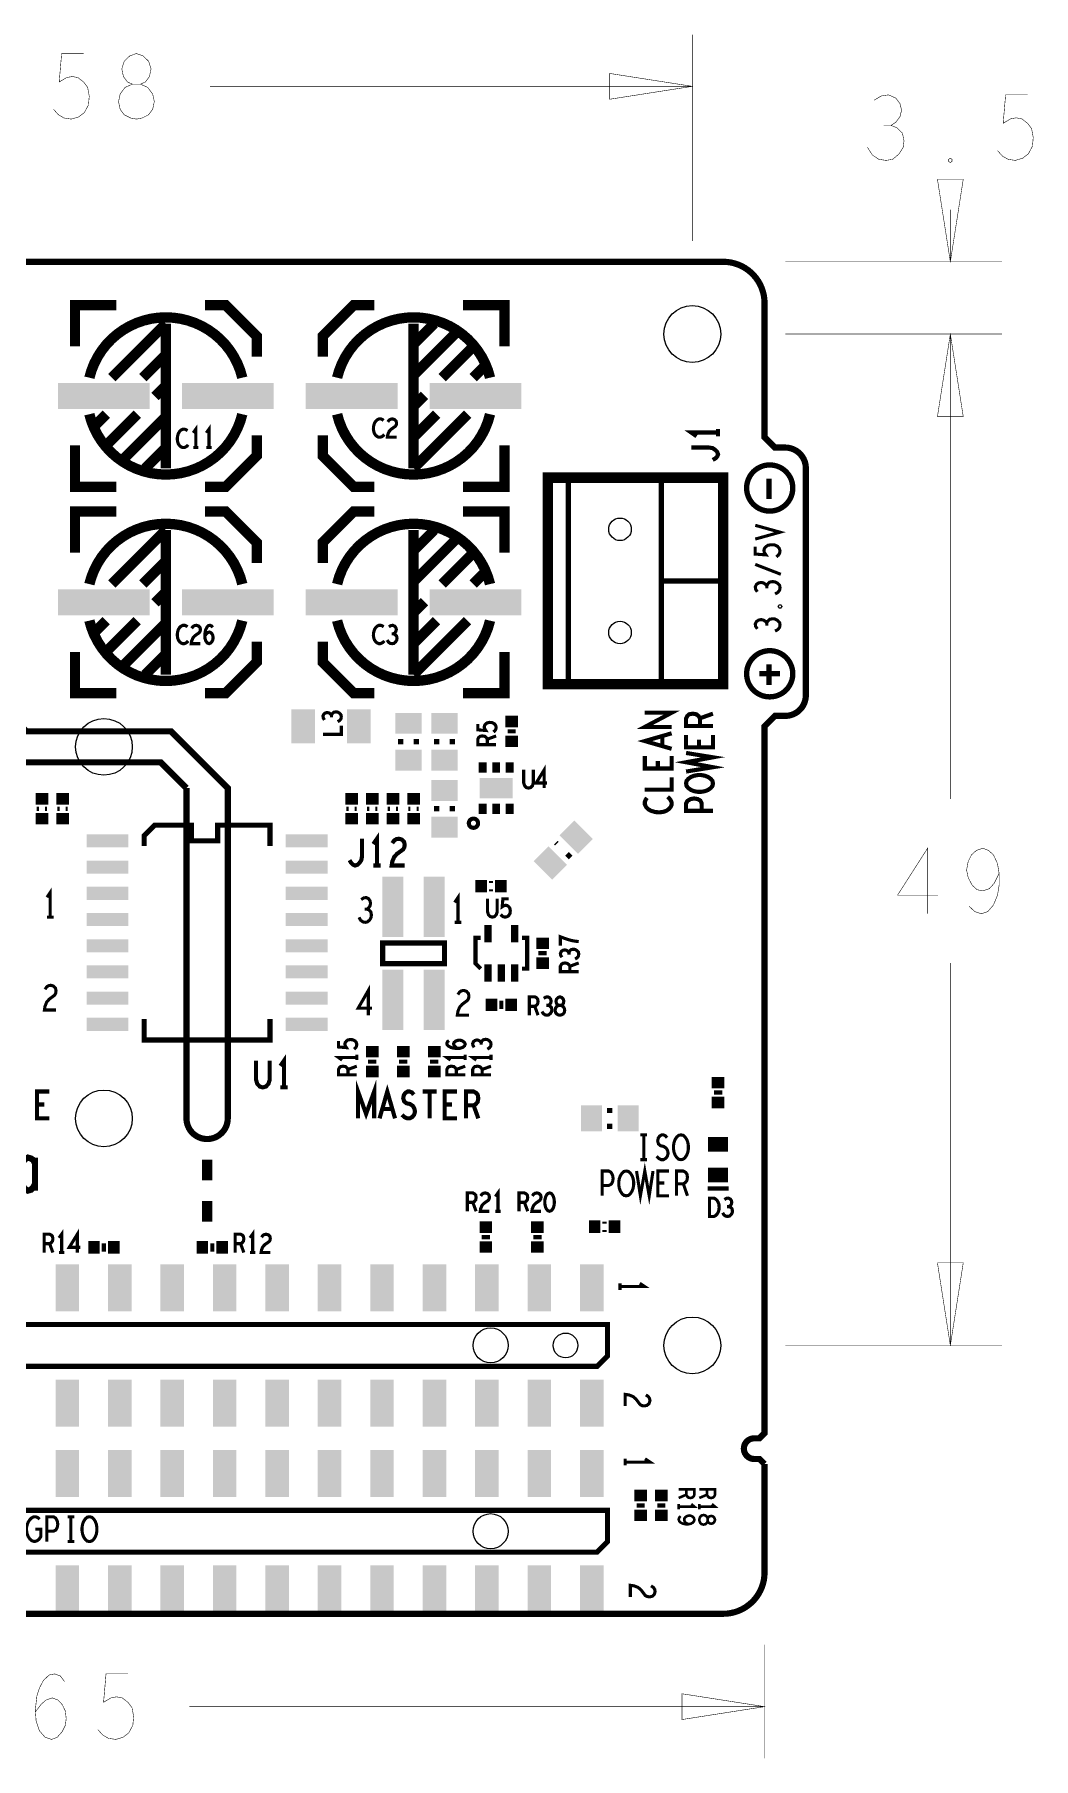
# Model space of a CAD drawing. Extents: x -13.5 to 78, y -7 to 76.5.
# Drawn here: x 29.6 to 78, y -7 to 76.5 of the extents above; entities that cross this region are included whole.
import ezdxf

# ---------------------------------------------------------------- set-up
doc = ezdxf.new("R2010")
doc.units = 0
doc.layers.get('0').update_dxf_attribs({"linetype": 'CONTINUOUS'})
for name, color, linetype in [('BOARD_ART', 7, 'CONTINUOUS'), ('DIMENSION_ART', 2, 'CONTINUOUS'), ('PASTETOP_ART', 1, 'CONTINUOUS'), ('PIADAPTER1-2-1-2_DRL', 4, 'CONTINUOUS'), ('SILK_TOP_ART', 10, 'CONTINUOUS')]:
    doc.layers.add(name, color=color, linetype=linetype)

# ---------------------------------------------------------------- blocks, each defined once
blk = doc.blocks.new('RECTANGLE_11')
blk.add_solid([(0.3048, 0.2794), (0.3048, -0.2794), (-0.3048, 0.2794), (-0.3048, -0.2794)])
blk = doc.blocks.new('RECTANGLE_38')
blk.add_solid([(0.4826, 0.3556), (0.4826, -0.3556), (-0.4826, 0.3556), (-0.4826, -0.3556)])
blk = doc.blocks.new('RECTANGLE_28')
blk.add_solid([(0.8001, 0.4953), (0.8001, -0.4953), (-0.8001, 0.4953), (-0.8001, -0.4953)])
blk = doc.blocks.new('RECTANGLE_33')
blk.add_solid([(0.508, 1.4605), (0.508, -1.4605), (-0.508, 1.4605), (-0.508, -1.4605)])
blk = doc.blocks.new('RECTANGLE_7')
blk.add_solid([(0.5715, 1.143), (0.5715, -1.143), (-0.5715, 1.143), (-0.5715, -1.143)])
blk = doc.blocks.new('RECTANGLE_27')
blk.add_solid([(1.016, 0.3175), (1.016, -0.3175), (-1.016, 0.3175), (-1.016, -0.3175)])
blk = doc.blocks.new('RECTANGLE_36')
blk.add_solid([(2.2225, 0.635), (2.2225, -0.635), (-2.2225, 0.635), (-2.2225, -0.635)])
blk = doc.blocks.new('RECTANGLE_39')
blk.add_solid([(0.1778, 0.4191), (0.1778, -0.4191), (-0.1778, 0.4191), (-0.1778, -0.4191)])
blk = doc.blocks.new('RECTANGLE_34')
blk.add_solid([(0.5715, 0.8255), (0.5715, -0.8255), (-0.5715, 0.8255), (-0.5715, -0.8255)])
blk = doc.blocks.new('RECTANGLE_40')
blk.add_solid([(0.2794, 0.3048), (0.2794, -0.3048), (-0.2794, 0.3048), (-0.2794, -0.3048)])
blk = doc.blocks.new('CUSTOM_29')
for points in [[(-0.808224, 0.089804), (-0.089804, 0.808224), (0.628616, 0.089804), (-0.089804, 0.808224)], [(-0.628616, -0.089804), (-0.808224, 0.089804), (0.808224, -0.089804), (0.628616, 0.089804)], [(0.089804, -0.808224), (-0.628616, -0.089804), (0.089804, -0.808224), (0.808224, -0.089804)]]:
    blk.add_solid(points)
blk = doc.blocks.new('RECTANGLE_31')
blk.add_solid([(0.508, 0.635), (0.508, -0.635), (-0.508, 0.635), (-0.508, -0.635)])
blk = doc.blocks.new('RECTANGLE_30')
blk.add_solid([(0.635, 0.508), (0.635, -0.508), (-0.635, 0.508), (-0.635, -0.508)])
blk = doc.blocks.new('RECTANGLE_37')
blk.add_solid([(0.1905, 0.254), (0.1905, -0.254), (-0.1905, 0.254), (-0.1905, -0.254)])
blk = doc.blocks.new('ROUND_59')
blk.add_circle((0, 0), 0.546)
blk = doc.blocks.new('ROUND_8')
blk.add_circle((0, 0), 0.6)
blk = doc.blocks.new('ROUND_6')
blk.add_circle((0, 0), 0.85)
blk = doc.blocks.new('ROUND_10')
blk.add_circle((0, 0), 1.375)

msp = doc.modelspace()

# ---------------------------------------------------------------- linework, layer by layer
at = {"layer": 'BOARD_ART', "const_width": 0.3}
for points in [[(63, 65.5), (62, 65.5), (3, 65.5), (2, 65.5)], [(65, 60.25), (65, 62.25), (65, 62.5), (65, 63.5)], [(65, 60.5), (65, 57.75), (65, 57), (65.5, 56.5), (66, 56.5)], [(67, 55.5), (67, 44.5)], [(26, 48), (26, 44), (28.75, 41.25), (35.75, 41.25), (37, 40)], [(39, 24), (39, 40), (36.25, 42.75), (29.25, 42.75), (28, 44), (28, 48)], [(66, 43.5), (65.5, 43.5), (65, 43), (65, 16.25), (65, 13.75)], [(37, 40), (37, 24)], [(64.5, 8.5), (64.75, 8.5), (65, 8.75), (65, 11.75), (65, 13.75)], [(65, 7.25), (64.75, 7.5), (64.5, 7.5)], [(65, 2), (65, 3), (65, 7.25)], [(2, 0), (3, 0), (62, 0), (63, 0)]]:
    msp.add_lwpolyline(points, dxfattribs=at)
for points in [[(65, 63.5, 0.4142136), (63, 65.5)], [(67, 55.5, 0.4142136), (66, 56.5)], [(66, 43.5, 0.4142136), (67, 44.5)], [(37, 24, 1), (39, 24)], [(64.5, 8.5, 1), (64.5, 7.5)], [(63, 0, 0.4142136), (65, 2)]]:
    msp.add_lwpolyline(points, format="xyb", dxfattribs=at)
at = {"layer": 'DIMENSION_ART', "const_width": 0.0254}
for points in [[(61.5, 66.5), (61.5, 76.5)], [(30.5591, 72.8886), (30.7952, 72.6241), (31.0708, 72.4654), (31.4252, 72.4125), (31.7796, 72.5183), (32.0551, 72.7299), (32.252, 73.1004), (32.2913, 73.5237), (32.2126, 73.947), (32.0157, 74.2117), (31.7401, 74.4233), (31.4646, 74.4762), (31.189, 74.4233), (30.8347, 74.2117), (30.9528, 75.5875), (32.0157, 75.5875)], [(34.5748, 72.4125), (34.8504, 72.4654), (35.1653, 72.6241), (35.3622, 72.8886), (35.4409, 73.2592), (35.3622, 73.6295), (35.126, 73.947), (34.7716, 74.1059), (34.378, 74.1059), (34.1417, 74.2117), (33.9448, 74.4762), (33.8661, 74.8466), (33.9843, 75.2171), (34.2598, 75.4817), (34.5748, 75.5875), (34.8897, 75.4817), (35.1653, 75.2171), (35.2835, 74.8466), (35.2047, 74.4762), (35.0079, 74.2117), (34.7716, 74.1059), (34.378, 74.1059), (34.0236, 73.947), (33.7874, 73.6295), (33.7087, 73.2592), (33.7874, 72.8886), (33.9843, 72.6241), (34.2992, 72.4654), (34.5748, 72.4125)], [(57.5, 73.375), (61.5, 74), (57.5, 74.625), (57.5, 73.375)], [(38.1371, 74), (61.5, 74)], [(71.126, 72.1059), (71.3622, 72.2646), (71.5591, 72.5291), (71.6378, 72.8466), (71.5591, 73.1642), (71.3622, 73.4287), (71.0079, 73.5875), (70.6536, 73.5346), (70.2992, 73.3229)], [(76.2835, 70.8886), (76.5196, 70.6241), (76.7952, 70.4654), (77.1496, 70.4125), (77.504, 70.5183), (77.7795, 70.7299), (77.9764, 71.1004), (78.0157, 71.5237), (77.937, 71.947), (77.7401, 72.2117), (77.4645, 72.4233), (77.189, 72.4762), (76.9134, 72.4233), (76.5591, 72.2117), (76.6772, 73.5875), (77.7401, 73.5875)], [(69.9843, 71.0475), (70.2204, 70.677), (70.5354, 70.4654), (70.8898, 70.4125), (71.2048, 70.4654), (71.5197, 70.7299), (71.7165, 71.0475), (71.7559, 71.365), (71.6772, 71.7353), (71.4016, 72), (71.126, 72.1059), (70.7716, 72.1059)], [(74, 70.3067), (73.9212, 70.3596), (73.9212, 70.4654), (74, 70.5183), (74.0788, 70.4654), (74.0788, 70.3596), (74, 70.3067)], [(73.375, 69.5), (74, 65.5), (74.625, 69.5), (73.375, 69.5)], [(74, 68.0313), (74, 65.5)], [(66, 65.5), (76.5, 65.5)], [(66, 62), (76.5, 62)], [(66, 62), (76.5, 62)], [(74.625, 58), (74, 62), (73.375, 58), (74.625, 58)], [(74.625, 58), (74, 62), (73.375, 58), (74.625, 58)], [(74, 39.4687), (74, 62)], [(74, 54), (74, 62)], [(72.8976, 33.9125), (72.8976, 37.0875), (71.4409, 34.8121), (73.4095, 34.8121)], [(74.9055, 34.2828), (75.1811, 34.0183), (75.496, 33.9125), (75.811, 34.0183), (76.0866, 34.3357), (76.2835, 34.8121), (76.3622, 35.2883), (76.3622, 35.8704), (76.2835, 36.3466), (76.0866, 36.77), (75.8504, 36.9817), (75.5748, 37.0875), (75.2598, 36.9817), (75.0236, 36.77), (74.8661, 36.4525), (74.7874, 36.0291), (74.8661, 35.6588), (75.063, 35.2883), (75.2992, 35.0766), (75.5748, 35.0237), (75.8897, 35.1295), (76.126, 35.3941), (76.3622, 35.8704)], [(74, 31.5313), (74, 13)], [(73.375, 17), (74, 13), (74.625, 17), (73.375, 17)], [(66, 13), (76.5, 13)], [(65, -1.5), (65, -7)], [(29.6771, -4.7647), (29.9528, -4.3941), (30.189, -4.1825), (30.504, -4.0767), (30.7796, -4.1825), (30.9764, -4.3941), (31.1339, -4.7117), (31.1733, -5.0821), (31.1339, -5.3996), (30.9764, -5.7172), (30.7401, -5.9817), (30.4646, -6.0875), (30.1496, -5.9817), (29.874, -5.6643), (29.7165, -5.1879), (29.6771, -4.6588), (29.7559, -3.9709), (29.874, -3.6004), (30.0708, -3.23), (30.3464, -2.9654), (30.622, -2.9125), (30.8976, -3.0183), (31.0945, -3.2829)], [(32.7087, -5.6114), (32.9448, -5.8759), (33.2204, -6.0346), (33.5748, -6.0875), (33.9292, -5.9817), (34.2047, -5.7701), (34.4016, -5.3996), (34.4409, -4.9763), (34.3622, -4.553), (34.1653, -4.2883), (33.8897, -4.0767), (33.6142, -4.0238), (33.3386, -4.0767), (32.9843, -4.2883), (33.1024, -2.9125), (34.1653, -2.9125)], [(61, -5.125), (65, -4.5), (61, -3.875), (61, -5.125)], [(37.1371, -4.5), (65, -4.5)]]:
    msp.add_lwpolyline(points, dxfattribs=at)
at = {"layer": 'SILK_TOP_ART'}
for points, const_width in [([(33.6, 63.4), (31.6, 63.4), (31.6, 61.4)], 0.5), ([(37.9, 63.4), (38.9, 63.4), (40.4, 61.9), (40.4, 60.9)], 0.5), ([(46.1, 63.4), (45.1, 63.4), (43.6, 61.9), (43.6, 60.9)], 0.5), ([(50.4, 63.4), (52.4, 63.4), (52.4, 61.4)], 0.5), ([(36, 62.5), (33.3849, 59.8849)], 0.5), ([(36, 55.5), (36, 62.5)], 0.5), ([(48, 62.5), (48, 55.5)], 0.5), ([(48, 61.5), (49, 62.5)], 0.5), ([(48, 60), (50, 62)], 0.5), ([(36, 61), (34.8849, 59.8849)], 0.5), ([(49.3849, 59.8849), (50.8, 61.3)], 0.5), ([(50.8849, 59.8849), (51.4, 60.4)], 0.5), ([(36, 59.5), (35.4724, 58.9724)], 0.5), ([(48, 58.5), (48.5276, 59.0276)], 0.5), ([(33.1151, 58.1151), (32.6, 57.6)], 0.5), ([(34.6151, 58.1151), (33.2, 56.7)], 0.5), ([(36, 58), (34, 56)], 0.5), ([(46.5503, 57.8149), (46.4868, 57.8594), (46.4128, 57.889), (46.3281, 57.889), (46.2328, 57.8445), (46.1588, 57.7705), (46.1058, 57.6816), (46.0635, 57.5334), (46.0529, 57.4), (46.0741, 57.2667), (46.1058, 57.1778), (46.1693, 57.0889), (46.2434, 57.0296), (46.3175, 57), (46.3916, 57), (46.4657, 57.0296), (46.5292, 57.0741), (46.5821, 57.1333)], 0.1524), ([(46.7514, 57.7408), (46.8149, 57.8297), (46.889, 57.8742), (46.9737, 57.889), (47.0795, 57.8594), (47.1536, 57.7853), (47.1748, 57.6964), (47.1642, 57.6075), (47.1218, 57.5334), (46.9102, 57.3852), (46.8149, 57.2815), (46.7514, 57.1333), (46.7302, 57), (47.1748, 57)], 0.1524), ([(48, 55.5), (50.6151, 58.1151)], 0.5), ([(48, 57), (49.1151, 58.1151)], 0.5), ([(33.6, 54.6), (31.6, 54.6), (31.6, 56.6)], 0.5), ([(37.0503, 57.3149), (36.9868, 57.3594), (36.9128, 57.389), (36.8281, 57.389), (36.7328, 57.3445), (36.6588, 57.2705), (36.6058, 57.1816), (36.5635, 57.0334), (36.5529, 56.9), (36.5741, 56.7667), (36.6058, 56.6778), (36.6693, 56.5889), (36.7434, 56.5296), (36.8175, 56.5), (36.8916, 56.5), (36.9657, 56.5296), (37.0292, 56.5741), (37.0821, 56.6333)], 0.1524), ([(37.4525, 56.5), (37.4525, 57.389), (37.3255, 57.2112)], 0.1524), ([(37.9, 54.6), (38.9, 54.6), (40.4, 56.1), (40.4, 57.1)], 0.5), ([(38.0875, 56.5), (38.0875, 57.389), (37.9605, 57.2112)], 0.1524), ([(46.1, 54.6), (45.1, 54.6), (43.6, 56.1), (43.6, 57.1)], 0.5), ([(50.4, 54.6), (52.4, 54.6), (52.4, 56.6)], 0.5), ([(62.75, 57.227), (61.45, 57.227), (61.71, 57.047)], 0.2), ([(62.75, 57.047), (62.75, 57.407)], 0.2), ([(36, 56.5), (35, 55.5)], 0.5), ([(37.3255, 56.5), (37.5795, 56.5)], 0.1524), ([(37.9605, 56.5), (38.2145, 56.5)], 0.1524), ([(62.49, 55.9), (62.62, 55.975), (62.7067, 56.065), (62.75, 56.17), (62.7067, 56.29), (62.62, 56.38), (62.49, 56.47), (62.3167, 56.5), (61.45, 56.5)], 0.2), ([(58, 55.0401), (54.4999, 55.0401), (54.4999, 45.0399), (63, 45.0399), (63, 55.0401), (58, 55.0401)], 0.508), ([(55.4999, 55.0401), (55.4999, 45.0399)], 0.2601), ([(56, 55.0401), (60, 55.0401), (60, 45.0399)], 0.2601), ([(65.21, 55), (65.21, 54)], 0.2601), ([(33.6, 53.4), (31.6, 53.4), (31.6, 51.4)], 0.5), ([(37.9, 53.4), (38.9, 53.4), (40.4, 51.9), (40.4, 50.9)], 0.5), ([(46.1, 53.4), (45.1, 53.4), (43.6, 51.9), (43.6, 50.9)], 0.5), ([(50.4, 53.4), (52.4, 53.4), (52.4, 51.4)], 0.5), ([(36, 52.5), (33.3849, 49.8849)], 0.5), ([(36, 45.5), (36, 52.5)], 0.5), ([(48, 52.5), (48, 45.5)], 0.5), ([(48, 51.5), (49, 52.5)], 0.5), ([(64.55, 52.0667), (65.75, 52.4), (64.55, 52.7333)], 0.15), ([(48, 50), (50, 52)], 0.5), ([(65.57, 51.2067), (65.67, 51.2867), (65.73, 51.38), (65.75, 51.5), (65.71, 51.62), (65.63, 51.7133), (65.49, 51.78), (65.33, 51.7933), (65.17, 51.7667), (65.07, 51.7), (64.99, 51.6067), (64.97, 51.5133), (64.99, 51.42), (65.07, 51.3), (64.55, 51.34), (64.55, 51.7)], 0.15), ([(36, 51), (34.8849, 49.8849)], 0.5), ([(49.3849, 49.8849), (50.8, 51.3)], 0.5), ([(50.8849, 49.8849), (51.4, 50.4)], 0.5), ([(63, 50.0399), (60, 50.0399)], 0.2601), ([(65.79, 50.36), (64.55, 50.84)], 0.15), ([(36, 49.5), (35.4724, 48.9724)], 0.5), ([(65.11, 49.7933), (65.05, 49.8733), (64.95, 49.94), (64.83, 49.9667), (64.71, 49.94), (64.61, 49.8733), (64.55, 49.7533), (64.57, 49.6333), (64.65, 49.5133)], 0.15), ([(65.51, 49.4067), (65.65, 49.4867), (65.73, 49.5933), (65.75, 49.7133), (65.73, 49.82), (65.63, 49.9267), (65.51, 49.9933), (65.39, 50.0067), (65.25, 49.98), (65.15, 49.8867), (65.11, 49.7933), (65.11, 49.6733)], 0.15), ([(48, 48.5), (48.5276, 49.0276)], 0.5), ([(65.79, 48.8), (65.77, 48.7733), (65.73, 48.7733), (65.71, 48.8), (65.73, 48.8267), (65.77, 48.8267), (65.79, 48.8)], 0.15), ([(33.1151, 48.1151), (32.6, 47.6)], 0.5), ([(34.6151, 48.1151), (33.2, 46.7)], 0.5), ([(36, 48), (34, 46)], 0.5), ([(37.0503, 47.8149), (36.9868, 47.8594), (36.9128, 47.889), (36.8281, 47.889), (36.7328, 47.8445), (36.6588, 47.7705), (36.6058, 47.6816), (36.5635, 47.5334), (36.5529, 47.4), (36.5741, 47.2667), (36.6058, 47.1778), (36.6693, 47.0889), (36.7434, 47.0296), (36.8175, 47), (36.8916, 47), (36.9657, 47.0296), (37.0292, 47.0741), (37.0821, 47.1333)], 0.1524), ([(37.2514, 47.7408), (37.3149, 47.8297), (37.389, 47.8742), (37.4737, 47.889), (37.5795, 47.8594), (37.6536, 47.7853), (37.6748, 47.6964), (37.6642, 47.6075), (37.6218, 47.5334), (37.4102, 47.3852), (37.3149, 47.2815), (37.2514, 47.1333), (37.2302, 47), (37.6748, 47)], 0.1524), ([(37.8864, 47.3704), (37.9605, 47.4741), (38.024, 47.5334), (38.1087, 47.563), (38.1828, 47.5334), (38.2357, 47.4741), (38.278, 47.3852), (38.2886, 47.2815), (38.278, 47.1926), (38.2357, 47.1037), (38.1722, 47.0296), (38.0981, 47), (38.0134, 47.0296), (37.9393, 47.1185), (37.897, 47.2519), (37.8864, 47.4), (37.9076, 47.5926), (37.9393, 47.6964), (37.9922, 47.8001), (38.0663, 47.8742), (38.1404, 47.889), (38.2145, 47.8594), (38.2674, 47.7853)], 0.1524), ([(46.5503, 47.8149), (46.4868, 47.8594), (46.4128, 47.889), (46.3281, 47.889), (46.2328, 47.8445), (46.1588, 47.7705), (46.1058, 47.6816), (46.0635, 47.5334), (46.0529, 47.4), (46.0741, 47.2667), (46.1058, 47.1778), (46.1693, 47.0889), (46.2434, 47.0296), (46.3175, 47), (46.3916, 47), (46.4657, 47.0296), (46.5292, 47.0741), (46.5821, 47.1333)], 0.1524), ([(47.0266, 47.4741), (47.0901, 47.5186), (47.143, 47.5926), (47.1642, 47.6816), (47.143, 47.7705), (47.0901, 47.8445), (46.9948, 47.889), (46.8996, 47.8742), (46.8043, 47.8149)], 0.1524), ([(48, 45.5), (50.6151, 48.1151)], 0.5), ([(48, 47), (49.1151, 48.1151)], 0.5), ([(65.11, 47.9933), (65.05, 48.0733), (64.95, 48.14), (64.83, 48.1667), (64.71, 48.14), (64.61, 48.0733), (64.55, 47.9533), (64.57, 47.8333), (64.65, 47.7133)], 0.15), ([(65.51, 47.6067), (65.65, 47.6867), (65.73, 47.7933), (65.75, 47.9133), (65.73, 48.02), (65.63, 48.1267), (65.51, 48.1933), (65.39, 48.2067), (65.25, 48.18), (65.15, 48.0867), (65.11, 47.9933), (65.11, 47.8733)], 0.15), ([(33.6, 44.6), (31.6, 44.6), (31.6, 46.6)], 0.5), ([(37.9, 44.6), (38.9, 44.6), (40.4, 46.1), (40.4, 47.1)], 0.5), ([(46.1, 44.6), (45.1, 44.6), (43.6, 46.1), (43.6, 47.1)], 0.5), ([(46.7197, 47.1778), (46.7832, 47.0741), (46.8678, 47.0148), (46.9631, 47), (47.0478, 47.0148), (47.1324, 47.0889), (47.1853, 47.1778), (47.1959, 47.2667), (47.1748, 47.3704), (47.1007, 47.4445), (47.0266, 47.4741), (46.9313, 47.4741)], 0.1524), ([(50.4, 44.6), (52.4, 44.6), (52.4, 46.6)], 0.5), ([(36, 46.5), (35, 45.5)], 0.5), ([(65.21, 46), (65.21, 45)], 0.2601), ([(65.75, 45.54), (64.75, 45.54)], 0.2601), ([(44.0259, 43.5266), (43.9814, 43.5901), (43.9074, 43.643), (43.8184, 43.6642), (43.7295, 43.643), (43.6555, 43.5901), (43.611, 43.4948), (43.6258, 43.3996), (43.6851, 43.3043)], 0.1524), ([(44.3222, 43.2197), (44.4259, 43.2832), (44.4852, 43.3678), (44.5, 43.4631), (44.4852, 43.5478), (44.4111, 43.6324), (44.3222, 43.6853), (44.2333, 43.6959), (44.1296, 43.6748), (44.0555, 43.6007), (44.0259, 43.5266), (44.0259, 43.4313)], 0.1524), ([(60.5, 42.963), (59.2, 42.963), (60.5, 43.653), (59.2, 43.653)], 0.2), ([(62.5, 43.008), (61.2, 43.008), (61.2, 43.383), (61.265, 43.503), (61.3517, 43.578), (61.525, 43.608), (61.6983, 43.578), (61.8067, 43.488), (61.8717, 43.383), (61.8717, 43.008)], 0.2), ([(61.8717, 43.383), (62.5, 43.608)], 0.2), ([(43.611, 42.6058), (44.5, 42.6058), (44.5, 43.0292)], 0.1524), ([(51.8667, 42.7197), (51.9407, 42.7832), (51.9852, 42.8572), (52, 42.9525), (51.9704, 43.0478), (51.9111, 43.1218), (51.8074, 43.1748), (51.6889, 43.1853), (51.5703, 43.1642), (51.4962, 43.1112), (51.437, 43.0372), (51.4222, 42.9631), (51.437, 42.889), (51.4962, 42.7938), (51.111, 42.8255), (51.111, 43.1112)], 0.1524), ([(52, 42.1058), (51.111, 42.1058), (51.111, 42.3704), (51.1555, 42.4551), (51.2147, 42.508), (51.3333, 42.5292), (51.4518, 42.508), (51.5259, 42.4445), (51.5703, 42.3704), (51.5703, 42.1058)], 0.1524), ([(51.5703, 42.3704), (52, 42.5292)], 0.1524), ([(52.95, 42.75), (52.55, 42.75)], 0.2032), ([(60.5, 41.906), (59.2, 42.281), (60.5, 42.656)], 0.2), ([(60.045, 42.521), (60.045, 42.041)], 0.2), ([(62.5, 42.581), (62.5, 41.981), (61.2, 41.981), (61.2, 42.581)], 0.2), ([(47.496, 42.25), (47.242, 42.25)], 0.254), ([(48.258, 42.25), (48.004, 42.25)], 0.254), ([(49.246, 42.25), (48.992, 42.25)], 0.254), ([(50.008, 42.25), (49.754, 42.25)], 0.254), ([(61.2, 40.804), (62.5, 41.014), (61.2, 41.254), (62.5, 41.494), (61.2, 41.704)], 0.2), ([(61.8283, 42.341), (61.8283, 41.981)], 0.2), ([(53.3347, 40.889), (53.3347, 40.2519), (53.377, 40.1185), (53.4617, 40.0296), (53.5675, 40), (53.6733, 40.0296), (53.758, 40.1185), (53.8003, 40.2519), (53.8003, 40.889)], 0.1524), ([(54.3295, 40), (54.3295, 40.889), (53.9379, 40.2519), (54.4671, 40.2519)], 0.1524), ([(60.5, 41.554), (60.5, 40.954), (59.2, 40.954), (59.2, 41.554)], 0.2), ([(59.8283, 41.314), (59.8283, 40.954)], 0.2), ([(59.2, 39.927), (60.5, 39.927), (60.5, 40.527)], 0.2), ([(62.5, 40.227), (62.4783, 40.107), (62.3917, 40.002), (62.2617, 39.912), (62.11, 39.852), (61.9367, 39.822), (61.7633, 39.822), (61.59, 39.852), (61.4383, 39.912), (61.3083, 40.002), (61.2217, 40.107), (61.2, 40.227), (61.2217, 40.347), (61.3083, 40.452), (61.4383, 40.542), (61.59, 40.602), (61.7633, 40.632), (61.9367, 40.632), (62.11, 40.602), (62.2617, 40.542), (62.3917, 40.452), (62.4783, 40.347), (62.5, 40.227)], 0.2), ([(59.3083, 39.53), (59.2433, 39.44), (59.2, 39.335), (59.2, 39.215), (59.265, 39.08), (59.3733, 38.975), (59.5033, 38.9), (59.72, 38.84), (59.915, 38.825), (60.11, 38.855), (60.24, 38.9), (60.37, 38.99), (60.4567, 39.095), (60.5, 39.2), (60.5, 39.305), (60.4567, 39.41), (60.3917, 39.5), (60.305, 39.575)], 0.2), ([(62.5, 38.9), (61.2, 38.9), (61.2, 39.26), (61.265, 39.38), (61.4167, 39.47), (61.59, 39.5), (61.7633, 39.47), (61.8933, 39.395), (61.9584, 39.26), (61.9584, 38.9)], 0.2), ([(29.75, 39), (29.85, 39)], 0.2032), ([(30.15, 39), (30.25, 39)], 0.2032), ([(30.75, 39), (30.85, 39)], 0.2032), ([(31.15, 39), (31.25, 39)], 0.2032), ([(44.75, 39), (44.85, 39)], 0.2032), ([(45.15, 39), (45.25, 39)], 0.2032), ([(45.75, 39), (45.85, 39)], 0.2032), ([(46.15, 39), (46.25, 39)], 0.2032), ([(46.75, 39), (46.85, 39)], 0.2032), ([(47.15, 39), (47.25, 39)], 0.2032), ([(47.75, 39), (47.85, 39)], 0.2032), ([(48.15, 39), (48.25, 39)], 0.2032), ([(48.992, 39), (49.246, 39)], 0.254), ([(49.754, 39), (50.008, 39)], 0.254), ([(34.952, 37.191), (34.952, 37.699), (35.46, 38.207), (37.238, 38.207), (37.238, 37.445), (38.508, 37.445), (38.508, 38.207), (41.048, 38.207), (41.048, 37.191)], 0.254), ([(44.9, 36.51), (44.975, 36.38), (45.065, 36.2933), (45.17, 36.25), (45.29, 36.2933), (45.38, 36.38), (45.47, 36.51), (45.5, 36.6833), (45.5, 37.55)], 0.2), ([(46.227, 36.25), (46.227, 37.55), (46.047, 37.29)], 0.2), ([(46.969, 37.3333), (47.059, 37.4633), (47.164, 37.5283), (47.284, 37.55), (47.434, 37.5067), (47.539, 37.3983), (47.569, 37.2684), (47.554, 37.1383), (47.494, 37.03), (47.194, 36.8133), (47.059, 36.6617), (46.969, 36.445), (46.939, 36.25), (47.569, 36.25)], 0.2), ([(54.8908, 37.3592), (54.9435, 37.3065)], 0.254), ([(55.4296, 36.8204), (55.6092, 36.6408)], 0.254), ([(46.047, 36.25), (46.407, 36.25)], 0.2), ([(30.4, 33.75), (30.4, 34.95), (30.24, 34.71)], 0.15), ([(51.75, 35.4), (51.75, 35.5)], 0.2032), ([(51.75, 35), (51.75, 35.1)], 0.2032), ([(45.7433, 34.14), (45.8233, 34.2), (45.89, 34.3), (45.9167, 34.42), (45.89, 34.54), (45.8233, 34.64), (45.7033, 34.7), (45.5833, 34.68), (45.4633, 34.6)], 0.15), ([(50.15, 33.5), (50.15, 34.7), (49.99, 34.46)], 0.15), ([(51.5847, 34.639), (51.5847, 34.0019), (51.627, 33.8685), (51.7117, 33.7796), (51.8175, 33.75), (51.9233, 33.7796), (52.008, 33.8685), (52.0503, 34.0019), (52.0503, 34.639)], 0.1524), ([(52.2197, 33.8833), (52.2832, 33.8093), (52.3572, 33.7648), (52.4525, 33.75), (52.5478, 33.7796), (52.6218, 33.8389), (52.6748, 33.9426), (52.6853, 34.0611), (52.6642, 34.1797), (52.6112, 34.2538), (52.5372, 34.313), (52.4631, 34.3278), (52.389, 34.313), (52.2938, 34.2538), (52.3255, 34.639), (52.6112, 34.639)], 0.1524), ([(30.24, 33.75), (30.56, 33.75)], 0.15), ([(45.3567, 33.74), (45.4367, 33.6), (45.5433, 33.52), (45.6633, 33.5), (45.77, 33.52), (45.8767, 33.62), (45.9433, 33.74), (45.9567, 33.86), (45.93, 34), (45.8367, 34.1), (45.7433, 34.14), (45.6233, 34.14)], 0.15), ([(49.99, 33.5), (50.31, 33.5)], 0.15), ([(49.5, 31.5), (49.5, 32.5), (46.5, 32.5), (46.5, 31.5), (49.5, 31.5)], 0.254), ([(51.25, 31.25), (51, 31.5), (51, 32.75), (51.25, 32.75)], 0.2), ([(53.25, 32.75), (53.5, 32.75), (53.5, 31.25), (53.25, 31.25)], 0.2), ([(56, 32.5663), (55.8074, 32.5875), (55.6444, 32.6193), (55.4962, 32.6616), (55.3333, 32.7145), (55.111, 32.7992), (55.111, 32.3758)], 0.1524), ([(54.05, 32), (54.45, 32)], 0.2032), ([(55.5259, 32.0266), (55.4814, 32.0901), (55.4074, 32.143), (55.3184, 32.1642), (55.2295, 32.143), (55.1555, 32.0901), (55.111, 31.9948), (55.1258, 31.8996), (55.1851, 31.8043)], 0.1524), ([(55.8222, 31.7197), (55.9259, 31.7832), (55.9852, 31.8678), (56, 31.9631), (55.9852, 32.0478), (55.9111, 32.1324), (55.8222, 32.1853), (55.7333, 32.1959), (55.6296, 32.1748), (55.5555, 32.1007), (55.5259, 32.0266), (55.5259, 31.9313)], 0.1524), ([(56, 31.1058), (55.111, 31.1058), (55.111, 31.3704), (55.1555, 31.4551), (55.2147, 31.508), (55.3333, 31.5292), (55.4518, 31.508), (55.5259, 31.4445), (55.5703, 31.3704), (55.5703, 31.1058)], 0.1524), ([(55.5703, 31.3704), (56, 31.5292)], 0.1524), ([(30.1467, 30.25), (30.2267, 30.37), (30.32, 30.43), (30.4267, 30.45), (30.56, 30.41), (30.6533, 30.31), (30.68, 30.19), (30.6667, 30.07), (30.6133, 29.97), (30.3467, 29.77), (30.2267, 29.63), (30.1467, 29.43), (30.12, 29.25), (30.68, 29.25)], 0.15), ([(45.81, 29), (45.81, 30.2), (45.3167, 29.34), (45.9833, 29.34)], 0.15), ([(50.1467, 30), (50.2267, 30.12), (50.32, 30.18), (50.4267, 30.2), (50.56, 30.16), (50.6533, 30.06), (50.68, 29.94), (50.6667, 29.82), (50.6133, 29.72), (50.3467, 29.52), (50.2267, 29.38), (50.1467, 29.18), (50.12, 29), (50.68, 29)], 0.15), ([(52.25, 29.3), (52.25, 29.7)], 0.2032), ([(53.6058, 29), (53.6058, 29.889), (53.8704, 29.889), (53.9551, 29.8445), (54.008, 29.7853), (54.0292, 29.6667), (54.008, 29.5482), (53.9445, 29.4741), (53.8704, 29.4297), (53.6058, 29.4297)], 0.1524), ([(53.8704, 29.4297), (54.0292, 29)], 0.1524), ([(54.2197, 29.1778), (54.2832, 29.0741), (54.3678, 29.0148), (54.4631, 29), (54.5478, 29.0148), (54.6324, 29.0889), (54.6853, 29.1778), (54.6959, 29.2667), (54.6748, 29.3704), (54.6007, 29.4445), (54.5266, 29.4741), (54.4313, 29.4741)], 0.1524), ([(54.5266, 29.4741), (54.5901, 29.5186), (54.643, 29.5926), (54.6642, 29.6816), (54.643, 29.7705), (54.5901, 29.8445), (54.4948, 29.889), (54.3996, 29.8742), (54.3043, 29.8149)], 0.1524), ([(55.0875, 29), (55.1616, 29.0148), (55.2462, 29.0593), (55.2992, 29.1333), (55.3203, 29.2371), (55.2992, 29.3408), (55.2357, 29.4297), (55.1404, 29.4741), (55.0346, 29.4741), (54.9711, 29.5038), (54.9182, 29.5778), (54.897, 29.6816), (54.9288, 29.7853), (55.0028, 29.8594), (55.0875, 29.889), (55.1722, 29.8594), (55.2462, 29.7853), (55.278, 29.6816), (55.2568, 29.5778), (55.2039, 29.5038), (55.1404, 29.4741), (55.0346, 29.4741), (54.9393, 29.4297), (54.8758, 29.3408), (54.8547, 29.2371), (54.8758, 29.1333), (54.9288, 29.0593), (55.0134, 29.0148), (55.0875, 29)], 0.1524), ([(34.952, 28.809), (34.952, 27.793), (41.048, 27.793), (41.048, 28.809)], 0.254), ([(45.1167, 27.3547), (45.1907, 27.4182), (45.2352, 27.4922), (45.25, 27.5875), (45.2204, 27.6828), (45.1611, 27.7568), (45.0574, 27.8098), (44.9389, 27.8203), (44.8203, 27.7992), (44.7462, 27.7462), (44.687, 27.6722), (44.6722, 27.5981), (44.687, 27.524), (44.7462, 27.4288), (44.361, 27.4605), (44.361, 27.7462)], 0.1524), ([(50.1296, 27.3864), (50.0259, 27.4605), (49.9666, 27.524), (49.937, 27.6087), (49.9666, 27.6828), (50.0259, 27.7357), (50.1148, 27.778), (50.2185, 27.7886), (50.3074, 27.778), (50.3963, 27.7357), (50.4704, 27.6722), (50.5, 27.5981), (50.4704, 27.5134), (50.3815, 27.4393), (50.2481, 27.397), (50.1, 27.3864), (49.9074, 27.4076), (49.8036, 27.4393), (49.6999, 27.4922), (49.6258, 27.5663), (49.611, 27.6404), (49.6406, 27.7145), (49.7147, 27.7674)], 0.1524), ([(51.2759, 27.6616), (51.2314, 27.7251), (51.1574, 27.778), (51.0684, 27.7992), (50.9795, 27.778), (50.9055, 27.7251), (50.861, 27.6298), (50.8758, 27.5346), (50.9351, 27.4393)], 0.1524), ([(51.5722, 27.3547), (51.6759, 27.4182), (51.7352, 27.5028), (51.75, 27.5981), (51.7352, 27.6828), (51.6611, 27.7674), (51.5722, 27.8203), (51.4833, 27.8309), (51.3796, 27.8098), (51.3055, 27.7357), (51.2759, 27.6616), (51.2759, 27.5663)], 0.1524), ([(40.37, 26.8), (40.37, 25.8683), (40.43, 25.6733), (40.55, 25.5433), (40.7, 25.5), (40.85, 25.5433), (40.97, 25.6733), (41.03, 25.8683), (41.03, 26.8)], 0.2), ([(41.727, 25.5), (41.727, 26.8), (41.547, 26.54)], 0.2), ([(45.25, 26.9525), (44.361, 26.9525), (44.5388, 26.8255)], 0.1524), ([(45.25, 26.8255), (45.25, 27.0795)], 0.1524), ([(46.2, 26.75), (45.8, 26.75)], 0.2032), ([(47.3, 26.75), (47.7, 26.75)], 0.2032), ([(48.8, 26.75), (49.2, 26.75)], 0.2032), ([(50.5, 26.9525), (49.611, 26.9525), (49.7888, 26.8255)], 0.1524), ([(50.5, 26.8255), (50.5, 27.0795)], 0.1524), ([(51.75, 26.9525), (50.861, 26.9525), (51.0388, 26.8255)], 0.1524), ([(51.75, 26.8255), (51.75, 27.0795)], 0.1524), ([(45.25, 26.1058), (44.361, 26.1058), (44.361, 26.3704), (44.4055, 26.4551), (44.4647, 26.508), (44.5833, 26.5292), (44.7018, 26.508), (44.7759, 26.4445), (44.8203, 26.3704), (44.8203, 26.1058)], 0.1524), ([(44.8203, 26.3704), (45.25, 26.5292)], 0.1524), ([(50.5, 26.1058), (49.611, 26.1058), (49.611, 26.3704), (49.6555, 26.4551), (49.7147, 26.508), (49.8333, 26.5292), (49.9518, 26.508), (50.0259, 26.4445), (50.0703, 26.3704), (50.0703, 26.1058)], 0.1524), ([(50.0703, 26.3704), (50.5, 26.5292)], 0.1524), ([(51.75, 26.1058), (50.861, 26.1058), (50.861, 26.3704), (50.9055, 26.4551), (50.9647, 26.508), (51.0833, 26.5292), (51.2018, 26.508), (51.2759, 26.4445), (51.3203, 26.3704), (51.3203, 26.1058)], 0.1524), ([(51.3203, 26.3704), (51.75, 26.5292)], 0.1524), ([(30.358, 24), (29.758, 24), (29.758, 25.3), (30.358, 25.3)], 0.2), ([(41.547, 25.5), (41.907, 25.5)], 0.2), ([(45.31, 24), (45.31, 25.3), (45.7, 24.2167), (46.09, 25.3), (46.09, 24)], 0.2), ([(46.352, 24), (46.727, 25.3), (47.102, 24)], 0.2), ([(47.439, 24.1733), (47.559, 24.065), (47.694, 24), (47.814, 24), (47.934, 24.065), (48.024, 24.1733), (48.069, 24.325), (48.039, 24.4766), (47.964, 24.6067), (47.829, 24.6933), (47.649, 24.7367), (47.544, 24.8233), (47.499, 24.975), (47.529, 25.1267), (47.604, 25.235), (47.709, 25.3), (47.814, 25.3), (47.919, 25.2567), (48.009, 25.1483)], 0.2), ([(48.436, 25.3), (49.126, 25.3)], 0.2), ([(48.781, 25.3), (48.781, 24)], 0.2), ([(50.108, 24), (49.508, 24), (49.508, 25.3), (50.108, 25.3)], 0.2), ([(50.535, 24), (50.535, 25.3), (50.91, 25.3), (51.03, 25.235), (51.105, 25.1483), (51.135, 24.975), (51.105, 24.8017), (51.015, 24.6933), (50.91, 24.6283), (50.535, 24.6283)], 0.2), ([(62.55, 25.25), (62.95, 25.25)], 0.2032), ([(30.118, 24.6717), (29.758, 24.6717)], 0.2), ([(46.967, 24.455), (46.487, 24.455)], 0.2), ([(49.868, 24.6717), (49.508, 24.6717)], 0.2), ([(50.91, 24.6283), (51.135, 24)], 0.2), ([(57.5, 24.508), (57.5, 24.254)], 0.254), ([(57.5, 23.746), (57.5, 23.492)], 0.254), ([(58.99, 23.2), (59.31, 23.2)], 0.15), ([(59.15, 23.2), (59.15, 22)], 0.15), ([(59.77, 22.16), (59.8767, 22.06), (59.9967, 22), (60.1033, 22), (60.21, 22.06), (60.29, 22.16), (60.33, 22.3), (60.3033, 22.44), (60.2367, 22.56), (60.1167, 22.64), (59.9567, 22.68), (59.8633, 22.76), (59.8233, 22.9), (59.85, 23.04), (59.9167, 23.14), (60.01, 23.2), (60.1033, 23.2), (60.1967, 23.16), (60.2767, 23.06)], 0.15), ([(60.95, 22), (60.8433, 22.02), (60.75, 22.1), (60.67, 22.22), (60.6167, 22.36), (60.59, 22.52), (60.59, 22.68), (60.6167, 22.84), (60.67, 22.98), (60.75, 23.1), (60.8433, 23.18), (60.95, 23.2), (61.0567, 23.18), (61.15, 23.1), (61.23, 22.98), (61.2833, 22.84), (61.31, 22.68), (61.31, 22.52), (61.2833, 22.36), (61.23, 22.22), (61.15, 22.1), (61.0567, 22.02), (60.95, 22)], 0.15), ([(29.66, 21.82), (29.58, 21.98), (29.46, 22.06), (29.32, 22.1), (29.18, 22.02), (29.06, 21.86), (28.98, 21.62), (28.94, 21.3), (28.98, 20.98), (29.06, 20.7399), (29.18, 20.58), (29.32, 20.5), (29.46, 20.54), (29.58, 20.66), (29.66, 20.8199)], 0.3), ([(29.66, 20.5), (29.66, 22.1)], 0.3), ([(38, 21), (38, 22)], 0.5), ([(58.8, 21.45), (58.9867, 20.25), (59.2, 21.45), (59.4133, 20.25), (59.6, 21.45)], 0.15), ([(58.99, 22), (59.31, 22)], 0.15), ([(57.1333, 20.25), (57.1333, 21.45), (57.4533, 21.45), (57.56, 21.39), (57.64, 21.25), (57.6667, 21.09), (57.64, 20.93), (57.5733, 20.81), (57.4533, 20.75), (57.1333, 20.75)], 0.15), ([(58.3, 20.25), (58.1933, 20.27), (58.1, 20.35), (58.02, 20.47), (57.9667, 20.61), (57.94, 20.77), (57.94, 20.93), (57.9667, 21.09), (58.02, 21.23), (58.1, 21.35), (58.1933, 21.43), (58.3, 21.45), (58.4067, 21.43), (58.5, 21.35), (58.58, 21.23), (58.6333, 21.09), (58.66, 20.93), (58.66, 20.77), (58.6333, 20.61), (58.58, 20.47), (58.5, 20.35), (58.4067, 20.27), (58.3, 20.25)], 0.15), ([(60.3667, 20.25), (59.8333, 20.25), (59.8333, 21.45), (60.3667, 21.45)], 0.15), ([(60.1533, 20.87), (59.8333, 20.87)], 0.15), ([(60.7333, 20.25), (60.7333, 21.45), (61.0667, 21.45), (61.1733, 21.39), (61.24, 21.31), (61.2667, 21.15), (61.24, 20.99), (61.16, 20.89), (61.0667, 20.83), (60.7333, 20.83)], 0.15), ([(61.0667, 20.83), (61.2667, 20.25)], 0.15), ([(38, 19), (38, 20)], 0.5), ([(50.6058, 19.5), (50.6058, 20.389), (50.8704, 20.389), (50.9551, 20.3445), (51.008, 20.2853), (51.0292, 20.1667), (51.008, 20.0482), (50.9445, 19.9741), (50.8704, 19.9297), (50.6058, 19.9297)], 0.1524), ([(51.2514, 20.2408), (51.3149, 20.3297), (51.389, 20.3742), (51.4737, 20.389), (51.5795, 20.3594), (51.6536, 20.2853), (51.6748, 20.1964), (51.6642, 20.1075), (51.6218, 20.0334), (51.4102, 19.8852), (51.3149, 19.7815), (51.2514, 19.6333), (51.2302, 19.5), (51.6748, 19.5)], 0.1524), ([(52.0875, 19.5), (52.0875, 20.389), (51.9605, 20.2112)], 0.1524), ([(53.1058, 19.5), (53.1058, 20.389), (53.3704, 20.389), (53.4551, 20.3445), (53.508, 20.2853), (53.5292, 20.1667), (53.508, 20.0482), (53.4445, 19.9741), (53.3704, 19.9297), (53.1058, 19.9297)], 0.1524), ([(53.7514, 20.2408), (53.8149, 20.3297), (53.889, 20.3742), (53.9737, 20.389), (54.0795, 20.3594), (54.1536, 20.2853), (54.1748, 20.1964), (54.1642, 20.1075), (54.1218, 20.0334), (53.9102, 19.8852), (53.8149, 19.7815), (53.7514, 19.6333), (53.7302, 19.5), (54.1748, 19.5)], 0.1524), ([(54.5875, 20.389), (54.5028, 20.3594), (54.4393, 20.2853), (54.397, 20.1964), (54.3652, 20.0778), (54.3547, 19.9445), (54.3652, 19.8111), (54.397, 19.6926), (54.4393, 19.6037), (54.5028, 19.5296), (54.5875, 19.5), (54.6722, 19.5296), (54.7357, 19.6037), (54.778, 19.6926), (54.8098, 19.8111), (54.8203, 19.9445), (54.8098, 20.0778), (54.778, 20.1964), (54.7357, 20.2853), (54.6722, 20.3594), (54.5875, 20.389)], 0.1524), ([(63.258, 20.603), (62.242, 20.603)], 0.2032), ([(62.3347, 19.25), (62.3347, 20.139), (62.5463, 20.139), (62.631, 20.0945), (62.6945, 20.0353), (62.7474, 19.9464), (62.7898, 19.8426), (62.8003, 19.6945), (62.7898, 19.5463), (62.7474, 19.4426), (62.6945, 19.3537), (62.631, 19.2944), (62.5463, 19.25), (62.3347, 19.25)], 0.1524), ([(63.2766, 19.7241), (63.3401, 19.7686), (63.393, 19.8426), (63.4142, 19.9316), (63.393, 20.0205), (63.3401, 20.0945), (63.2448, 20.139), (63.1496, 20.1242), (63.0543, 20.0649)], 0.1524), ([(50.8704, 19.9297), (51.0292, 19.5)], 0.1524), ([(51.9605, 19.5), (52.2145, 19.5)], 0.1524), ([(53.3704, 19.9297), (53.5292, 19.5)], 0.1524), ([(62.9697, 19.4278), (63.0332, 19.3241), (63.1178, 19.2648), (63.2131, 19.25), (63.2978, 19.2648), (63.3824, 19.3389), (63.4353, 19.4278), (63.4459, 19.5167), (63.4248, 19.6204), (63.3507, 19.6945), (63.2766, 19.7241), (63.1813, 19.7241)], 0.1524), ([(30.1058, 17.5), (30.1058, 18.389), (30.3704, 18.389), (30.4551, 18.3445), (30.508, 18.2853), (30.5292, 18.1667), (30.508, 18.0482), (30.4445, 17.9741), (30.3704, 17.9297), (30.1058, 17.9297)], 0.1524), ([(30.9525, 17.5), (30.9525, 18.389), (30.8255, 18.2112)], 0.1524), ([(31.7145, 17.5), (31.7145, 18.389), (31.3229, 17.7519), (31.8521, 17.7519)], 0.1524), ([(39.3558, 17.5), (39.3558, 18.389), (39.6204, 18.389), (39.7051, 18.3445), (39.758, 18.2853), (39.7792, 18.1667), (39.758, 18.0482), (39.6945, 17.9741), (39.6204, 17.9297), (39.3558, 17.9297)], 0.1524), ([(40.2025, 17.5), (40.2025, 18.389), (40.0755, 18.2112)], 0.1524), ([(40.6364, 18.2408), (40.6999, 18.3297), (40.774, 18.3742), (40.8587, 18.389), (40.9645, 18.3594), (41.0386, 18.2853), (41.0598, 18.1964), (41.0492, 18.1075), (41.0068, 18.0334), (40.7952, 17.8852), (40.6999, 17.7815), (40.6364, 17.6333), (40.6152, 17.5), (41.0598, 17.5)], 0.1524), ([(57.25, 19), (57.25, 18.9)], 0.2032), ([(57.25, 18.6), (57.25, 18.5)], 0.2032), ([(30.3704, 17.9297), (30.5292, 17.5)], 0.1524), ([(30.8255, 17.5), (31.0795, 17.5)], 0.1524), ([(33, 17.95), (33, 17.55)], 0.2032), ([(38.25, 17.55), (38.25, 17.95)], 0.2032), ([(39.6204, 17.9297), (39.7792, 17.5)], 0.1524), ([(40.0755, 17.5), (40.3295, 17.5)], 0.1524), ([(51.7, 18.25), (51.3, 18.25)], 0.2032), ([(54.2, 18.25), (53.8, 18.25)], 0.2032), ([(58, 15.85), (59.2, 15.85), (58.96, 16.01)], 0.15), ([(58, 16.01), (58, 15.69)], 0.15), ([(7.608, 14.016), (7.608, 11.984), (56.884, 11.984), (57.392, 12.492), (57.392, 14.016), (7.608, 14.016)], 0.254), ([(59.25, 10.6033), (59.37, 10.5233), (59.43, 10.43), (59.45, 10.3233), (59.41, 10.19), (59.31, 10.0967), (59.19, 10.07), (59.07, 10.0833), (58.97, 10.1367), (58.77, 10.4033), (58.63, 10.5233), (58.43, 10.6033), (58.25, 10.63), (58.25, 10.07)], 0.15), ([(58.25, 7.35), (59.45, 7.35), (59.21, 7.51)], 0.15), ([(58.25, 7.51), (58.25, 7.19)], 0.15), ([(60.841, 6.0332), (61.603, 6.0332), (61.603, 5.7686), (61.5649, 5.6839), (61.5141, 5.631), (61.4125, 5.6098), (61.3109, 5.631), (61.2474, 5.6945), (61.2093, 5.7686), (61.2093, 6.0332)], 0.127), ([(61.841, 6.0332), (62.603, 6.0332), (62.603, 5.7686), (62.5649, 5.6839), (62.5141, 5.631), (62.4125, 5.6098), (62.3109, 5.631), (62.2474, 5.6945), (62.2093, 5.7686), (62.2093, 6.0332)], 0.127), ([(7.608, 5.016), (7.608, 2.984), (56.884, 2.984), (57.392, 3.492), (57.392, 5.016), (7.608, 5.016)], 0.254), ([(59.2, 5.25), (58.8, 5.25)], 0.2032), ([(60.2, 5.25), (59.8, 5.25)], 0.2032), ([(61.2093, 5.7686), (60.841, 5.6098)], 0.127), ([(60.841, 5.1865), (61.603, 5.1865), (61.4506, 5.3135)], 0.127), ([(60.841, 5.3135), (60.841, 5.0595)], 0.127), ([(62.2093, 5.7686), (61.841, 5.6098)], 0.127), ([(61.841, 5.1865), (62.603, 5.1865), (62.4506, 5.3135)], 0.127), ([(61.841, 5.3135), (61.841, 5.0595)], 0.127), ([(29.68, 4.1), (29.9467, 4.1), (29.9467, 3.74), (29.8667, 3.62), (29.7733, 3.54), (29.64, 3.5), (29.5067, 3.54), (29.4133, 3.62), (29.3333, 3.74), (29.28, 3.88), (29.2533, 4.04), (29.2533, 4.18), (29.28, 4.3), (29.3333, 4.44), (29.4133, 4.56), (29.4933, 4.64), (29.6, 4.7), (29.6933, 4.7), (29.8, 4.66), (29.88, 4.58)], 0.15), ([(30.2333, 3.5), (30.2333, 4.7), (30.5533, 4.7), (30.66, 4.64), (30.74, 4.5), (30.7667, 4.34), (30.74, 4.18), (30.6733, 4.06), (30.5533, 4), (30.2333, 4)], 0.15), ([(31.24, 4.7), (31.56, 4.7)], 0.15), ([(31.4, 4.7), (31.4, 3.5)], 0.15), ([(32.3, 3.5), (32.1933, 3.52), (32.1, 3.6), (32.02, 3.72), (31.9667, 3.86), (31.94, 4.02), (31.94, 4.18), (31.9667, 4.34), (32.02, 4.48), (32.1, 4.6), (32.1933, 4.68), (32.3, 4.7), (32.4067, 4.68), (32.5, 4.6), (32.58, 4.48), (32.6333, 4.34), (32.66, 4.18), (32.66, 4.02), (32.6333, 3.86), (32.58, 3.72), (32.5, 3.6), (32.4067, 3.52), (32.3, 3.5)], 0.15), ([(60.9299, 4.7314), (60.8664, 4.6573), (60.841, 4.5727), (60.8664, 4.488), (60.9426, 4.4139), (61.0569, 4.361), (61.1712, 4.3398), (61.3109, 4.3398), (61.4252, 4.361), (61.5268, 4.4139), (61.5776, 4.4774), (61.603, 4.5515), (61.5776, 4.6362), (61.5268, 4.6997), (61.4506, 4.742), (61.349, 4.7632), (61.2601, 4.742), (61.1712, 4.6891), (61.1204, 4.6256), (61.1077, 4.5515), (61.1331, 4.4668), (61.1966, 4.4033), (61.3109, 4.3398)], 0.127), ([(61.841, 4.5515), (61.8537, 4.4774), (61.8918, 4.3928), (61.9553, 4.3398), (62.0442, 4.3187), (62.1331, 4.3398), (62.2093, 4.4033), (62.2474, 4.4986), (62.2474, 4.6044), (62.2728, 4.6679), (62.3363, 4.7208), (62.4252, 4.742), (62.5141, 4.7102), (62.5776, 4.6362), (62.603, 4.5515), (62.5776, 4.4668), (62.5141, 4.3928), (62.4252, 4.361), (62.3363, 4.3822), (62.2728, 4.4351), (62.2474, 4.4986), (62.2474, 4.6044), (62.2093, 4.6997), (62.1331, 4.7632), (62.0442, 4.7843), (61.9553, 4.7632), (61.8918, 4.7102), (61.8537, 4.6256), (61.841, 4.5515)], 0.127), ([(31.24, 3.5), (31.56, 3.5)], 0.15), ([(59.5, 1.3533), (59.62, 1.2733), (59.68, 1.18), (59.7, 1.0733), (59.66, 0.94), (59.56, 0.8467), (59.44, 0.82), (59.32, 0.8333), (59.22, 0.8867), (59.02, 1.1533), (58.88, 1.2733), (58.68, 1.3533), (58.5, 1.38), (58.5, 0.82)], 0.15)]:
    msp.add_lwpolyline(points, dxfattribs=dict(at, const_width=const_width))
at = {"layer": 'SILK_TOP_ART', "const_width": 0.5}
for points in [[(36, 62.8079, 0.3470716), (32.2963, 59.8849)], [(39.7037, 59.8849, 0.3470716), (36, 62.8079)], [(48, 62.8079, 0.3470716), (44.2963, 59.8849)], [(51.7037, 59.8849, 0.3470716), (48, 62.8079)], [(32.2963, 58.1151, 0.3470716), (36, 55.1921)], [(36, 55.1921, 0.3470716), (39.7037, 58.1151)], [(44.2963, 58.1151, 0.3470716), (48, 55.1921)], [(48, 55.1921, 0.3470716), (51.7037, 58.1151)], [(36, 52.8079, 0.3470716), (32.2963, 49.8849)], [(39.7037, 49.8849, 0.3470716), (36, 52.8079)], [(48, 52.8079, 0.3470716), (44.2963, 49.8849)], [(51.7037, 49.8849, 0.3470716), (48, 52.8079)], [(32.2963, 48.1151, 0.3470716), (36, 45.1921)], [(36, 45.1921, 0.3470716), (39.7037, 48.1151)], [(44.2963, 48.1151, 0.3470716), (48, 45.1921)], [(48, 45.1921, 0.3470716), (51.7037, 48.1151)]]:
    msp.add_lwpolyline(points, format="xyb", dxfattribs=at)
at = {"layer": 'SILK_TOP_ART'}
for points, const_width in [([(64.1321, 54.54, 1), (66.3681, 54.54, 1)], 0.2601), ([(64.1321, 45.54, 1), (66.3681, 45.54, 1)], 0.2601), ([(50.6764, 38.3, 1), (51.1236, 38.3, 1)], 0.2)]:
    msp.add_lwpolyline(points, format="xyb", close=True, dxfattribs=dict(at, const_width=const_width))

# ---------------------------------------------------------------- block references
at = {"layer": 'PASTETOP_ART'}
for name, p in [('RECTANGLE_36', (33, 59)), ('RECTANGLE_36', (39, 59)), ('RECTANGLE_36', (45, 59)), ('RECTANGLE_36', (51, 59)), ('RECTANGLE_36', (33, 49)), ('RECTANGLE_36', (39, 49)), ('RECTANGLE_36', (45, 49)), ('RECTANGLE_36', (51, 49)), ('RECTANGLE_34', (42.65, 43)), ('RECTANGLE_34', (45.35, 43)), ('RECTANGLE_30', (47.75, 43.139)), ('RECTANGLE_30', (49.5, 43.139)), ('RECTANGLE_11', (52.75, 43.23)), ('RECTANGLE_30', (47.75, 41.361)), ('RECTANGLE_30', (49.5, 41.361)), ('RECTANGLE_11', (52.75, 42.27)), ('RECTANGLE_37', (51.35, 41)), ('RECTANGLE_37', (52, 41)), ('RECTANGLE_37', (52.65, 41)), ('RECTANGLE_30', (49.5, 39.889)), ('RECTANGLE_28', (52, 40)), ('RECTANGLE_11', (30, 39.48)), ('RECTANGLE_11', (31, 39.48)), ('RECTANGLE_11', (45, 39.48)), ('RECTANGLE_11', (46, 39.48)), ('RECTANGLE_11', (47, 39.48)), ('RECTANGLE_11', (48, 39.48)), ('RECTANGLE_11', (30, 38.52)), ('RECTANGLE_11', (31, 38.52)), ('RECTANGLE_11', (45, 38.52)), ('RECTANGLE_11', (46, 38.52)), ('RECTANGLE_11', (47, 38.52)), ('RECTANGLE_11', (48, 38.52)), ('RECTANGLE_30', (49.5, 38.111)), ('RECTANGLE_37', (51.35, 39)), ('RECTANGLE_37', (52, 39)), ('RECTANGLE_37', (52.65, 39)), ('CUSTOM_29', (55.8786, 37.6286)), ('RECTANGLE_27', (33.174, 37.445)), ('RECTANGLE_27', (42.826, 37.445)), ('CUSTOM_29', (54.6214, 36.3714)), ('RECTANGLE_27', (33.174, 36.175)), ('RECTANGLE_27', (42.826, 36.175)), ('RECTANGLE_27', (33.174, 34.905)), ('RECTANGLE_27', (42.826, 34.905)), ('RECTANGLE_33', (47, 34.25)), ('RECTANGLE_33', (49, 34.25)), ('RECTANGLE_40', (51.27, 35.25)), ('RECTANGLE_40', (52.23, 35.25)), ('RECTANGLE_27', (33.174, 33.635)), ('RECTANGLE_27', (42.826, 33.635)), ('RECTANGLE_27', (33.174, 32.365)), ('RECTANGLE_27', (42.826, 32.365)), ('RECTANGLE_39', (51.6, 32.95)), ('RECTANGLE_39', (52.9, 32.95)), ('RECTANGLE_11', (54.25, 32.48)), ('RECTANGLE_11', (54.25, 31.52)), ('RECTANGLE_27', (33.174, 31.095)), ('RECTANGLE_27', (42.826, 31.095)), ('RECTANGLE_33', (47, 29.75)), ('RECTANGLE_33', (49, 29.75)), ('RECTANGLE_39', (51.6, 31.05)), ('RECTANGLE_39', (52.25, 31.05)), ('RECTANGLE_39', (52.9, 31.05)), ('RECTANGLE_27', (33.174, 29.825)), ('RECTANGLE_27', (42.826, 29.825)), ('RECTANGLE_40', (51.77, 29.5)), ('RECTANGLE_40', (52.73, 29.5)), ('RECTANGLE_27', (33.174, 28.555)), ('RECTANGLE_27', (42.826, 28.555)), ('RECTANGLE_11', (46, 27.23)), ('RECTANGLE_11', (47.5, 27.23)), ('RECTANGLE_11', (49, 27.23)), ('RECTANGLE_11', (46, 26.27)), ('RECTANGLE_11', (47.5, 26.27)), ('RECTANGLE_11', (49, 26.27)), ('RECTANGLE_11', (62.75, 25.73)), ('RECTANGLE_31', (56.611, 24)), ('RECTANGLE_31', (58.389, 24)), ('RECTANGLE_11', (62.75, 24.77)), ('RECTANGLE_38', (62.75, 22.7366)), ('RECTANGLE_38', (62.75, 21.2634)), ('RECTANGLE_11', (51.5, 18.73)), ('RECTANGLE_11', (54, 18.73)), ('RECTANGLE_40', (56.77, 18.75)), ('RECTANGLE_40', (57.73, 18.75)), ('RECTANGLE_40', (32.52, 17.75)), ('RECTANGLE_40', (33.48, 17.75)), ('RECTANGLE_40', (37.77, 17.75)), ('RECTANGLE_40', (38.73, 17.75)), ('RECTANGLE_11', (51.5, 17.77)), ('RECTANGLE_11', (54, 17.77)), ('RECTANGLE_7', (31.23, 15.794)), ('RECTANGLE_7', (33.77, 15.794)), ('RECTANGLE_7', (36.31, 15.794)), ('RECTANGLE_7', (38.85, 15.794)), ('RECTANGLE_7', (41.39, 15.794)), ('RECTANGLE_7', (43.93, 15.794)), ('RECTANGLE_7', (46.47, 15.794)), ('RECTANGLE_7', (49.01, 15.794)), ('RECTANGLE_7', (51.55, 15.794)), ('RECTANGLE_7', (54.09, 15.794)), ('RECTANGLE_7', (56.63, 15.794)), ('RECTANGLE_7', (31.23, 10.206)), ('RECTANGLE_7', (33.77, 10.206)), ('RECTANGLE_7', (36.31, 10.206)), ('RECTANGLE_7', (38.85, 10.206)), ('RECTANGLE_7', (41.39, 10.206)), ('RECTANGLE_7', (43.93, 10.206)), ('RECTANGLE_7', (46.47, 10.206)), ('RECTANGLE_7', (49.01, 10.206)), ('RECTANGLE_7', (51.55, 10.206)), ('RECTANGLE_7', (54.09, 10.206)), ('RECTANGLE_7', (56.63, 10.206)), ('RECTANGLE_7', (31.23, 6.794)), ('RECTANGLE_7', (33.77, 6.794)), ('RECTANGLE_7', (36.31, 6.794)), ('RECTANGLE_7', (38.85, 6.794)), ('RECTANGLE_7', (41.39, 6.794)), ('RECTANGLE_7', (43.93, 6.794)), ('RECTANGLE_7', (46.47, 6.794)), ('RECTANGLE_7', (49.01, 6.794)), ('RECTANGLE_7', (51.55, 6.794)), ('RECTANGLE_7', (54.09, 6.794)), ('RECTANGLE_7', (56.63, 6.794)), ('RECTANGLE_11', (59, 5.73)), ('RECTANGLE_11', (60, 5.73)), ('RECTANGLE_11', (59, 4.77)), ('RECTANGLE_11', (60, 4.77)), ('RECTANGLE_7', (31.23, 1.206)), ('RECTANGLE_7', (33.77, 1.206)), ('RECTANGLE_7', (36.31, 1.206)), ('RECTANGLE_7', (38.85, 1.206)), ('RECTANGLE_7', (41.39, 1.206)), ('RECTANGLE_7', (43.93, 1.206)), ('RECTANGLE_7', (46.47, 1.206)), ('RECTANGLE_7', (49.01, 1.206)), ('RECTANGLE_7', (51.55, 1.206)), ('RECTANGLE_7', (54.09, 1.206)), ('RECTANGLE_7', (56.63, 1.206))]:
    msp.add_blockref(name, p, dxfattribs=at)
at = {"layer": 'PIADAPTER1-2-1-2_DRL'}
for name, p in [('ROUND_10', (61.5, 62)), ('ROUND_59', (58, 52.54)), ('ROUND_59', (58, 47.54)), ('ROUND_10', (33, 42)), ('ROUND_10', (33, 24)), ('ROUND_10', (61.5, 13)), ('ROUND_6', (51.73, 13)), ('ROUND_8', (55.36, 13)), ('ROUND_6', (51.73, 4))]:
    msp.add_blockref(name, p, dxfattribs=at)

doc.saveas('drawing.dxf')
